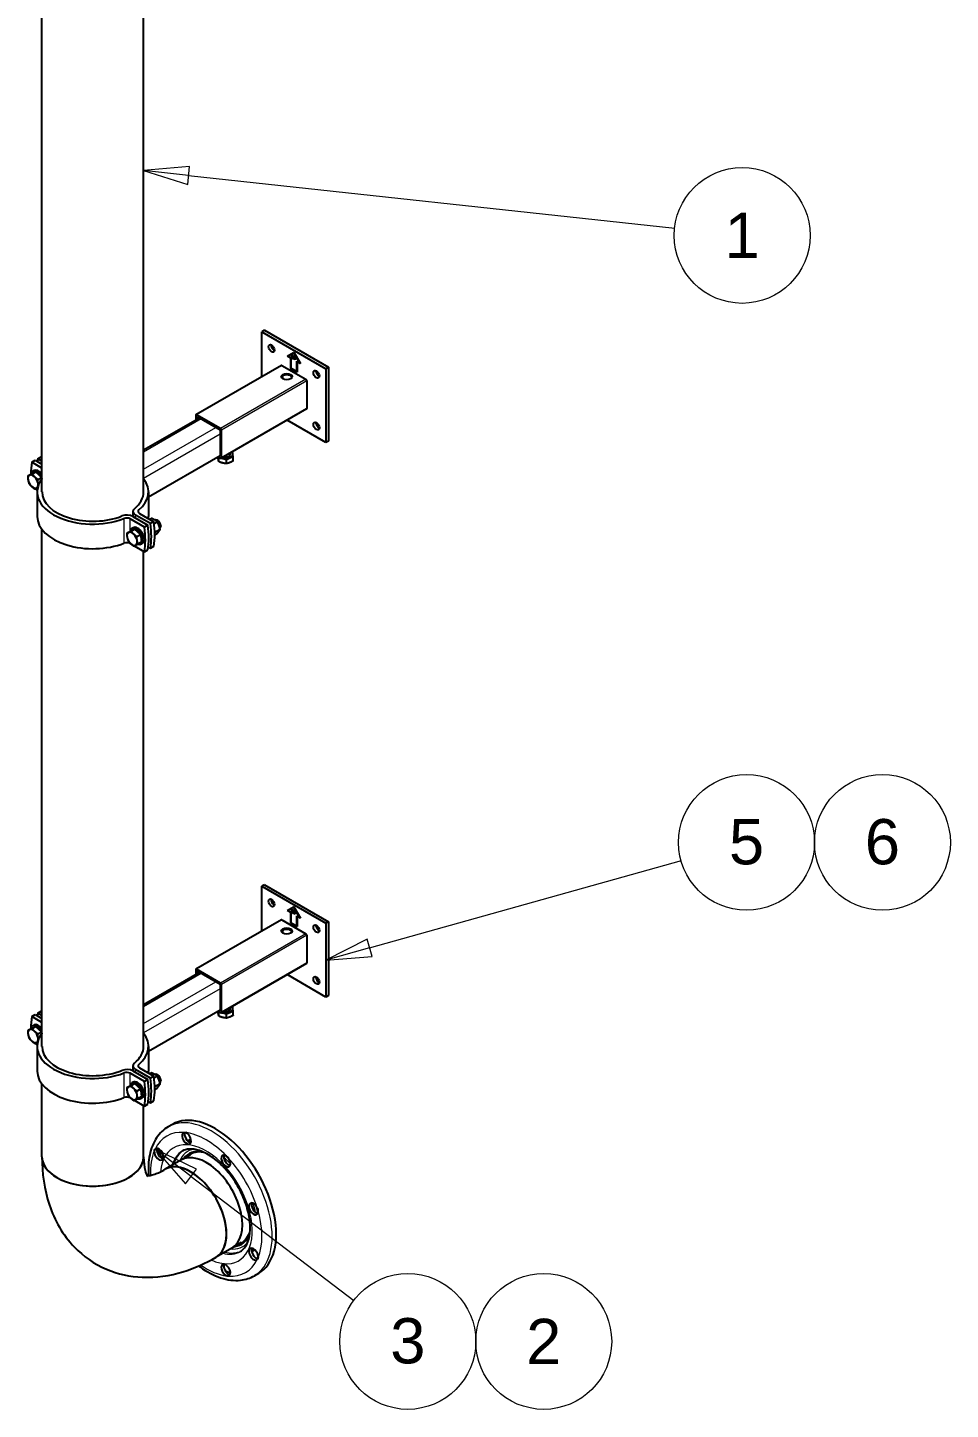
# Model space of a CAD drawing. Header units: millimetres. Extents: x 0 to 10500, y 0 to 7425.
# Drawn here: x 6494 to 7767, y 3236 to 5144 of the extents above; entities that cross this region are included whole.
import ezdxf

# ---------------------------------------------------------------- set-up
doc = ezdxf.new("R2010")
doc.units = ezdxf.units.MM
doc.header["$LTSCALE"] = 25
for name, color, linetype, lineweight in [('Symbol', 7, 'Continuous', 18), ('Visible', 7, 'Continuous', 25), ('Visible Narrow', 7, 'Continuous', 18)]:
    doc.layers.add(name, color=color, linetype=linetype, lineweight=lineweight)
doc.styles.add('Note Text', font='arial.ttf')

# ---------------------------------------------------------------- blocks, each defined once
blk = doc.blocks.new('Balloon1')
at = {"layer": 'Symbol'}
for p, q in [((268.78, 142.311), (266.791, 143.825)), ((269.083, 142.708), (266.791, 143.825)), ((266.791, 143.825), (268.477, 141.913)), ((268.477, 141.913), (269.083, 142.708)), ((268.78, 142.311), (277.768, 135.465))]:
    blk.add_line(p, q, dxfattribs=at)
at = {"layer": 'Symbol', "flags": 128}
blk.add_lwpolyline([(269.083, 142.708), (266.791, 143.825), (268.477, 141.913), (269.083, 142.708)], dxfattribs=at)
at = {"layer": 'Symbol'}
for centre in [(280.742, 133.2), (288.242, 133.2)]:
    blk.add_circle(centre, 3.75, dxfattribs=at)
blk.add_solid([(269.083, 142.708), (266.791, 143.825), (268.477, 141.913), (269.083, 142.708)], dxfattribs=at)
at = {"layer": 'Symbol', "char_height": 2.5, "attachment_point": 5, "style": 'Note Text'}
for s, insert in [('3', (280.742, 133.221)), ('2', (288.242, 133.2))]:
    blk.add_mtext(s, dxfattribs=dict(at, insert=insert))
blk = doc.blocks.new('Balloon2')
at = {"layer": 'Symbol'}
for p, q in [((278.629, 154.931), (295.838, 159.751)), ((278.495, 155.413), (276.222, 154.257)), ((278.629, 154.931), (276.222, 154.257)), ((278.764, 154.45), (278.495, 155.413)), ((276.222, 154.257), (278.764, 154.45))]:
    blk.add_line(p, q, dxfattribs=at)
at = {"layer": 'Symbol', "flags": 128}
blk.add_lwpolyline([(278.495, 155.413), (276.222, 154.257), (278.764, 154.45), (278.495, 155.413)], dxfattribs=at)
at = {"layer": 'Symbol'}
for centre in [(299.436, 160.758), (306.936, 160.758)]:
    blk.add_circle(centre, 3.75, dxfattribs=at)
blk.add_solid([(278.495, 155.413), (276.222, 154.257), (278.764, 154.45), (278.495, 155.413)], dxfattribs=at)
at = {"layer": 'Symbol', "char_height": 2.5, "attachment_point": 5, "style": 'Note Text'}
for s, insert in [('5', (299.436, 160.779)), ('6', (306.936, 160.779))]:
    blk.add_mtext(s, dxfattribs=dict(at, insert=insert))
blk = doc.blocks.new('Balloon3')
at = {"layer": 'Symbol'}
for p, q in [((268.697, 198.093), (266.158, 197.866)), ((268.643, 197.596), (266.158, 197.866)), ((266.158, 197.866), (268.589, 197.099)), ((268.589, 197.099), (268.697, 198.093)), ((268.643, 197.596), (295.482, 194.681))]:
    blk.add_line(p, q, dxfattribs=at)
at = {"layer": 'Symbol', "flags": 128}
blk.add_lwpolyline([(268.697, 198.093), (266.158, 197.866), (268.589, 197.099), (268.697, 198.093)], dxfattribs=at)
at = {"layer": 'Symbol'}
blk.add_circle((299.197, 194.277), 3.75, dxfattribs=at)
blk.add_solid([(268.697, 198.093), (266.158, 197.866), (268.589, 197.099), (268.697, 198.093)], dxfattribs=at)
at = {"layer": 'Symbol', "insert": (299.197, 194.277), "char_height": 2.5, "attachment_point": 5, "style": 'Note Text'}
blk.add_mtext('1', dxfattribs=at)

msp = doc.modelspace()

# ---------------------------------------------------------------- linework, layer by layer
at = {"layer": 'Visible'}
for p, q in [((6513.69, 4502.82), (6513.69, 5216.2)), ((6653.94, 4502.82), (6653.94, 5186.29)), ((6820.7, 4726), (6817.16, 4723.96)), ((6817.16, 4723.96), (6905.55, 4672.92)), ((6817.16, 4661.92), (6817.16, 4723.96)), ((6820.7, 4726), (6909.09, 4674.97)), ((6852.4, 4690.35), (6861.36, 4695.52)), ((6861.36, 4695.04), (6853.11, 4690.28)), ((6861.36, 4695.52), (6870.32, 4680)), ((6861.36, 4695.04), (6861.5, 4695.12)), ((6869.61, 4680.75), (6861.36, 4695.04)), ((6869.75, 4680.83), (6861.5, 4695.12)), ((6844.03, 4677.43), (6726.17, 4609.39)), ((6844.86, 4677.35), (6877.86, 4658.3)), ((6856.94, 4687.72), (6852.4, 4690.35)), ((6857.09, 4687.81), (6852.54, 4690.43)), ((6853.11, 4690.28), (6857.23, 4687.89)), ((6856.94, 4687.72), (6857.09, 4687.81)), ((6856.94, 4673.43), (6856.94, 4687.72)), ((6857.09, 4673.52), (6857.09, 4687.81)), ((6857.23, 4687.89), (6857.23, 4673.61)), ((6857.23, 4673.61), (6865.48, 4668.84)), ((6858.3, 4692.43), (6858.85, 4692.11)), ((6858.3, 4689.46), (6858.3, 4692.43)), ((6858.45, 4689.54), (6858.45, 4692.35)), ((6858.85, 4692.11), (6858.85, 4689.14)), ((6860.48, 4687.12), (6860.62, 4687.21)), ((6860.74, 4691.02), (6861.29, 4690.71)), ((6860.74, 4688.04), (6860.74, 4691.02)), ((6860.88, 4688.12), (6860.88, 4690.94)), ((6861.29, 4690.71), (6861.29, 4687.74)), ((6862.07, 4690.25), (6863.11, 4689.66)), ((6862.07, 4685.49), (6862.07, 4690.25)), ((6862.07, 4685.49), (6862.22, 4685.58)), ((6862.62, 4685.17), (6862.07, 4685.49)), ((6862.22, 4685.58), (6862.22, 4690.17)), ((6862.62, 4685.34), (6862.22, 4685.58)), ((6862.62, 4689.39), (6862.77, 4689.47)), ((6863.07, 4689.13), (6862.62, 4689.39)), ((6862.62, 4689.39), (6862.62, 4687.49)), ((6862.62, 4687.49), (6862.99, 4687.27)), ((6862.62, 4686.95), (6862.77, 4687.03)), ((6862.62, 4686.95), (6862.62, 4685.17)), ((6863.08, 4686.68), (6862.62, 4686.95)), ((6863.22, 4689.21), (6862.77, 4689.47)), ((6863.23, 4686.77), (6862.77, 4687.03)), ((6863.86, 4687.04), (6864.01, 4687.13)), ((6863.87, 4687.05), (6864.02, 4687.14)), ((6865.48, 4668.84), (6865.48, 4683.13)), ((6865.48, 4683.13), (6869.61, 4680.75)), ((6865.63, 4668.93), (6865.63, 4683.05)), ((6865.78, 4682.62), (6865.92, 4682.71)), ((6865.78, 4682.62), (6865.78, 4668.33)), ((6870.32, 4680), (6865.78, 4682.62)), ((6870.17, 4680.25), (6865.92, 4682.71)), ((6869.61, 4680.75), (6869.75, 4680.83)), ((6909.09, 4674.97), (6905.55, 4672.92)), ((6909.09, 4674.97), (6909.09, 4572.9)), ((6845.45, 4662.68), (6845.45, 4659.36)), ((6856.94, 4673.43), (6857.09, 4673.52)), ((6865.78, 4668.33), (6856.94, 4673.43)), ((6865.78, 4668.5), (6857.09, 4673.52)), ((6865.48, 4668.84), (6865.63, 4668.93)), ((6879.04, 4656.25), (6879.04, 4618.15)), ((6905.55, 4672.92), (6905.55, 4570.86)), ((6878.69, 4617.39), (6760.84, 4549.35)), ((6731.17, 4604.86), (6653.94, 4560.27)), ((6725.83, 4608.63), (6725.83, 4601.78)), ((6760.01, 4590.25), (6727.01, 4609.31)), ((6727.6, 4606.92), (6759.42, 4588.55)), ((6727.6, 4602.8), (6727.6, 4606.92)), ((6905.55, 4570.86), (6851.83, 4601.88)), ((6759.42, 4588.55), (6759.42, 4551.81)), ((6761.18, 4550.11), (6761.18, 4588.21)), ((6909.09, 4572.9), (6905.55, 4570.86)), ((6499.7, 4543.9), (6504.42, 4546.62)), ((6513.69, 4535.82), (6499.7, 4543.9)), ((6504.42, 4546.62), (6513.69, 4541.27)), ((6507.95, 4548.66), (6512.67, 4551.38)), ((6513.69, 4545.35), (6507.95, 4548.66)), ((6512.67, 4551.38), (6513.69, 4550.79)), ((6759.42, 4552.83), (6660.61, 4495.79)), ((6756.76, 4551.3), (6760.01, 4549.43)), ((6757.73, 4550.74), (6757.81, 4550.35)), ((6757.81, 4544.55), (6757.81, 4550.35)), ((6757.81, 4550.35), (6758.87, 4550.09)), ((6759.42, 4551.81), (6758.53, 4552.32)), ((6761.14, 4549.52), (6763.11, 4549.03)), ((6763.11, 4549.03), (6768.41, 4547.71)), ((6768.41, 4547.71), (6773.05, 4549.7)), ((6768.41, 4541.91), (6768.41, 4547.71)), ((6773.05, 4549.7), (6777.68, 4551.69)), ((6773.74, 4554.87), (6773.74, 4556.8)), ((6776.73, 4556.38), (6776.34, 4558.3)), ((6777.08, 4554.33), (6777.08, 4554.87)), ((6777.68, 4551.69), (6777.08, 4554.66)), ((6777.68, 4545.89), (6777.68, 4551.69)), ((6493.97, 4524.79), (6499, 4527.69)), ((6499, 4527.69), (6502.05, 4529.06)), ((6500.08, 4527.52), (6505.1, 4530.42)), ((6502.73, 4532.36), (6500.96, 4531.34)), ((6501.89, 4528.99), (6502.21, 4529.17)), ((6502.05, 4529.06), (6505.1, 4530.42)), ((6505.1, 4530.42), (6508.98, 4526.7)), ((6507.83, 4520.07), (6512.85, 4522.97)), ((6508.98, 4526.7), (6512.85, 4522.97)), ((6512.85, 4522.97), (6513.27, 4520.34)), ((6499.7, 4509.88), (6500.34, 4509.51)), ((6503.98, 4507.41), (6507.17, 4505.57)), ((6507.03, 4502.82), (6507.03, 4468.8)), ((6660.61, 4502.82), (6660.61, 4468.8)), ((6654.97, 4454.26), (6635.28, 4465.63)), ((6639.01, 4468.91), (6659.68, 4456.98)), ((6639.13, 4475.72), (6639.13, 4468.85)), ((6663.22, 4459.02), (6642.55, 4470.96)), ((6648.24, 4473.11), (6667.93, 4461.74)), ((6662.23, 4465.03), (6664.48, 4466.33)), ((6669.37, 4463.97), (6669.46, 4464.03)), ((6513.69, 3737.36), (6513.69, 4450.73)), ((6630.68, 4445.86), (6635.7, 4448.76)), ((6635.7, 4448.76), (6638.76, 4450.13)), ((6636.79, 4448.59), (6641.81, 4451.49)), ((6639.44, 4453.43), (6637.67, 4452.41)), ((6638.6, 4450.06), (6638.92, 4450.24)), ((6638.76, 4450.13), (6641.81, 4451.49)), ((6641.81, 4451.49), (6645.68, 4447.77)), ((6645.68, 4447.77), (6649.56, 4444.05)), ((6659.68, 4456.98), (6654.97, 4454.26)), ((6667.93, 4461.74), (6663.22, 4459.02)), ((6668.3, 4459.11), (6672.65, 4461.62)), ((6676.73, 4451.1), (6669.28, 4446.8)), ((6669.32, 4443.37), (6672.65, 4445.29)), ((6673.38, 4463.36), (6672.8, 4463.7)), ((6677.51, 4456.21), (6677.51, 4455.53)), ((6635.28, 4431.61), (6637.05, 4430.58)), ((6640.69, 4428.48), (6654.97, 4420.24)), ((6644.53, 4441.15), (6649.56, 4444.05)), ((6646.18, 4430.96), (6651.2, 4433.86)), ((6649.56, 4444.05), (6650.38, 4438.95)), ((6651.94, 4431.78), (6650.17, 4430.76)), ((6650.38, 4438.95), (6651.2, 4433.86)), ((6660.27, 4426.7), (6663.22, 4425)), ((6663.22, 4425), (6667.93, 4427.72)), ((6653.94, 3737.36), (6653.94, 4420.83)), ((6654.97, 4420.24), (6659.68, 4422.96)), ((6820.7, 3960.53), (6817.16, 3958.49)), ((6817.16, 3958.49), (6905.55, 3907.46)), ((6817.16, 3896.46), (6817.16, 3958.49)), ((6820.7, 3960.53), (6909.09, 3909.5)), ((6852.4, 3924.88), (6861.36, 3930.05)), ((6861.36, 3930.05), (6870.32, 3914.53)), ((6861.36, 3929.57), (6861.5, 3929.66)), ((6869.75, 3915.37), (6861.5, 3929.66)), ((6844.03, 3911.96), (6726.17, 3843.92)), ((6844.86, 3911.88), (6877.86, 3892.83)), ((6856.94, 3922.26), (6852.4, 3924.88)), ((6857.09, 3922.34), (6852.54, 3924.97)), ((6861.36, 3929.57), (6853.11, 3924.81)), ((6853.11, 3924.81), (6857.23, 3922.43)), ((6856.94, 3922.26), (6857.09, 3922.34)), ((6856.94, 3907.97), (6856.94, 3922.26)), ((6857.09, 3908.05), (6857.09, 3922.34)), ((6857.23, 3922.43), (6857.23, 3908.14)), ((6858.3, 3926.96), (6858.85, 3926.65)), ((6858.3, 3923.99), (6858.3, 3926.96)), ((6858.45, 3924.08), (6858.45, 3926.88)), ((6858.85, 3926.65), (6858.85, 3923.68)), ((6860.48, 3921.66), (6860.62, 3921.74)), ((6860.74, 3925.56), (6861.29, 3925.24)), ((6860.74, 3922.57), (6860.74, 3925.56)), ((6860.88, 3922.66), (6860.88, 3925.47)), ((6861.29, 3925.24), (6861.29, 3922.27)), ((6869.61, 3915.28), (6861.36, 3929.57)), ((6862.07, 3924.79), (6863.11, 3924.19)), ((6862.07, 3920.03), (6862.07, 3924.79)), ((6862.07, 3920.03), (6862.22, 3920.11)), ((6862.62, 3919.71), (6862.07, 3920.03)), ((6862.22, 3920.11), (6862.22, 3924.7)), ((6862.62, 3919.88), (6862.22, 3920.11)), ((6862.62, 3923.92), (6862.77, 3924.01)), ((6863.07, 3923.66), (6862.62, 3923.92)), ((6862.62, 3923.92), (6862.62, 3922.02)), ((6862.62, 3922.02), (6862.99, 3921.81)), ((6862.62, 3921.48), (6862.77, 3921.57)), ((6862.62, 3921.48), (6862.62, 3919.71)), ((6863.08, 3921.22), (6862.62, 3921.48)), ((6863.22, 3923.75), (6862.77, 3924.01)), ((6863.23, 3921.3), (6862.77, 3921.57)), ((6863.86, 3921.58), (6864.01, 3921.66)), ((6863.87, 3921.59), (6864.02, 3921.67)), ((6865.48, 3903.38), (6865.48, 3917.67)), ((6865.48, 3917.67), (6869.61, 3915.28)), ((6865.63, 3903.46), (6865.63, 3917.58)), ((6865.78, 3917.15), (6865.92, 3917.24)), ((6865.78, 3917.15), (6865.78, 3902.87)), ((6870.32, 3914.53), (6865.78, 3917.15)), ((6870.17, 3914.79), (6865.92, 3917.24)), ((6869.61, 3915.28), (6869.75, 3915.37)), ((6845.45, 3897.21), (6845.45, 3893.89)), ((6856.94, 3907.97), (6857.09, 3908.05)), ((6865.78, 3902.87), (6856.94, 3907.97)), ((6865.78, 3903.04), (6857.09, 3908.05)), ((6857.23, 3908.14), (6865.48, 3903.38)), ((6865.48, 3903.38), (6865.63, 3903.46)), ((6909.09, 3909.5), (6905.55, 3907.46)), ((6905.55, 3907.46), (6905.55, 3805.4)), ((6909.09, 3909.5), (6909.09, 3807.44)), ((6879.04, 3890.79), (6879.04, 3852.69)), ((6731.17, 3839.4), (6653.94, 3794.81)), ((6725.83, 3843.16), (6725.83, 3836.31)), ((6760.01, 3824.79), (6727.01, 3843.84)), ((6727.6, 3841.46), (6759.42, 3823.09)), ((6727.6, 3837.33), (6727.6, 3841.46)), ((6878.69, 3851.92), (6760.84, 3783.88)), ((6905.55, 3805.4), (6851.83, 3836.41)), ((6759.42, 3823.09), (6759.42, 3786.35)), ((6761.18, 3784.64), (6761.18, 3822.75)), ((6909.09, 3807.44), (6905.55, 3805.4)), ((6499.7, 3778.43), (6504.42, 3781.16)), ((6513.69, 3770.36), (6499.7, 3778.43)), ((6504.42, 3781.16), (6513.69, 3775.8)), ((6507.95, 3783.2), (6512.67, 3785.92)), ((6513.69, 3779.88), (6507.95, 3783.2)), ((6512.67, 3785.92), (6513.69, 3785.33)), ((6759.42, 3787.37), (6660.61, 3730.32)), ((6756.76, 3785.84), (6760.01, 3783.96)), ((6757.73, 3785.28), (6757.81, 3784.88)), ((6757.81, 3779.08), (6757.81, 3784.88)), ((6757.81, 3784.88), (6758.87, 3784.62)), ((6759.42, 3786.35), (6758.53, 3786.86)), ((6761.14, 3784.05), (6763.11, 3783.56)), ((6763.11, 3783.56), (6768.41, 3782.24)), ((6768.41, 3782.24), (6773.05, 3784.23)), ((6768.41, 3776.44), (6768.41, 3782.24)), ((6773.05, 3784.23), (6777.68, 3786.22)), ((6773.74, 3789.41), (6773.74, 3791.33)), ((6776.73, 3790.91), (6776.34, 3792.83)), ((6777.08, 3788.86), (6777.08, 3789.41)), ((6777.68, 3786.22), (6777.08, 3789.2)), ((6777.68, 3780.42), (6777.68, 3786.22)), ((6493.97, 3759.32), (6499, 3762.22)), ((6499, 3762.22), (6502.05, 3763.59)), ((6500.08, 3762.06), (6505.1, 3764.96)), ((6502.73, 3766.89), (6500.96, 3765.87)), ((6501.89, 3763.52), (6502.21, 3763.71)), ((6502.05, 3763.59), (6505.1, 3764.96)), ((6505.1, 3764.96), (6508.98, 3761.23)), ((6508.98, 3761.23), (6512.85, 3757.51)), ((6499.7, 3744.41), (6500.34, 3744.04)), ((6503.98, 3741.95), (6507.17, 3740.1)), ((6507.83, 3754.61), (6512.85, 3757.51)), ((6512.85, 3757.51), (6513.27, 3754.87)), ((6507.03, 3737.36), (6507.03, 3703.33)), ((6660.61, 3737.36), (6660.61, 3703.33)), ((6639.01, 3703.45), (6659.68, 3691.51)), ((6639.13, 3710.25), (6639.13, 3703.38)), ((6663.22, 3693.56), (6642.55, 3705.49)), ((6648.24, 3707.64), (6667.93, 3696.28)), ((6662.23, 3699.57), (6664.48, 3700.87)), ((6513.69, 3584.94), (6513.69, 3685.27)), ((6630.68, 3680.4), (6635.7, 3683.3)), ((6654.97, 3688.79), (6635.28, 3700.16)), ((6635.7, 3683.3), (6638.76, 3684.66)), ((6636.79, 3683.13), (6641.81, 3686.03)), ((6639.44, 3687.96), (6637.67, 3686.94)), ((6638.6, 3684.59), (6638.92, 3684.78)), ((6638.76, 3684.66), (6641.81, 3686.03)), ((6641.81, 3686.03), (6645.68, 3682.3)), ((6645.68, 3682.3), (6649.56, 3678.58)), ((6659.68, 3691.51), (6654.97, 3688.79)), ((6667.93, 3696.28), (6663.22, 3693.56)), ((6668.3, 3693.64), (6672.65, 3696.16)), ((6676.73, 3685.63), (6669.28, 3681.33)), ((6669.37, 3698.51), (6669.46, 3698.56)), ((6673.38, 3697.89), (6672.8, 3698.23)), ((6677.51, 3690.75), (6677.51, 3690.07)), ((6635.28, 3666.14), (6637.05, 3665.12)), ((6640.69, 3663.02), (6654.97, 3654.77)), ((6644.53, 3675.68), (6649.56, 3678.58)), ((6646.18, 3665.5), (6651.2, 3668.4)), ((6649.56, 3678.58), (6650.38, 3673.49)), ((6651.94, 3666.31), (6650.17, 3665.29)), ((6650.38, 3673.49), (6651.2, 3668.4)), ((6669.32, 3677.9), (6672.65, 3679.83)), ((6653.94, 3584.94), (6653.94, 3655.36)), ((6654.97, 3654.77), (6659.68, 3657.49)), ((6660.27, 3661.24), (6663.22, 3659.53)), ((6663.22, 3659.53), (6667.93, 3662.26)), ((6693.56, 3629.61), (6687.96, 3626.38)), ((6718.46, 3587.84), (6705.5, 3580.35)), ((6705.5, 3580.35), (6683.7, 3567.77)), ((6775.62, 3458.89), (6753.82, 3446.31)), ((6788.59, 3466.38), (6775.62, 3458.89)), ((6812.31, 3423.93), (6806.71, 3420.7))]:
    msp.add_line(p, q, dxfattribs=at)
for centre, major_axis in [((6830.42, 4700.99), (-2.92, 5.05)), ((6851.34, 4662.04), (7.5, 0)), ((6892.29, 4665.27), (-2.92, 5.05)), ((6892.29, 4593.83), (-2.92, 5.05)), ((6830.42, 3935.53), (-2.92, 5.05)), ((6851.34, 3896.57), (7.5, 0)), ((6892.29, 3899.8), (-2.92, 5.05)), ((6892.29, 3828.36), (-2.92, 5.05))]:
    msp.add_ellipse(centre, major_axis=major_axis, ratio=0.5773503, dxfattribs=at)
for centre, major_axis, start_param, end_param in [((6833.96, 4703.03), (2.92, -5.05), 3.7927301, 5.6320478), ((6844.86, 4675.99), (-0.83, 1.44), 5.4977871, 6.2831853), ((6851.34, 4660), (7.5, 0), 0.2379411, 2.9036515), ((6877.86, 4656.93), (0.83, -1.44), 0.7853982, 2.3561945), ((6895.83, 4667.31), (2.92, -5.05), 3.7927301, 5.6320478), ((6877.86, 4618.83), (0.83, -1.44), 0, 0.7853982), ((6727.01, 4607.95), (-0.83, 1.44), 5.4977871, 7.0685835), ((6895.83, 4595.87), (2.92, -5.05), 3.7927301, 5.6320478), ((6760.01, 4588.89), (-0.83, 1.44), 3.9269908, 5.4977871), ((6577.34, 4482.07), (-55.87, 96.78), 0.597868, 0.7896706), ((6585.59, 4486.83), (-55.87, 96.78), 0.597868, 0.6432307), ((6760.01, 4550.79), (0.83, -1.44), 5.4977871, 7.0685835), ((6767.08, 4554.33), (10, 0), 4.0968419, 4.3047632), ((6767.08, 4554.87), (10, 0), 4.1649319, 6.8306423), ((6767.08, 4554.33), (10, 0), 4.3047632, 5.3519608), ((6767.08, 4554.87), (6.67, 0), 4.2883579, 6.2831853), ((6767.08, 4554.33), (10, 0), 5.3519608, 6.2831853), ((6501.32, 4517.11), (-5, 8.66), 6.223776, 7.2709736), ((6501.32, 4517.11), (-5, 8.66), 5.1765785, 6.223776), ((6507.21, 4520.51), (-6.25, 10.83), 4.6751703, 6.8819855), ((6507.21, 4520.51), (-5, 8.66), 6.1179167, 6.2831853), ((6508.98, 4521.53), (-6.25, 10.83), 4.9357293, 6.2831853), ((6501.32, 4517.11), (5, -8.66), 0.9877883, 2.0349858), ((6507.21, 4520.51), (5, -8.66), 1.6214245, 2.4485471), ((6507.21, 4520.51), (5, -8.66), 1.2623845, 1.3871912), ((6501.32, 4517.11), (-5, 8.66), 0.9877883, 2.0349858), ((6501.32, 4517.11), (5, -8.66), 5.1765785, 6.223776), ((6577.34, 4482.07), (-55.87, 96.78), 0.9705986, 0.9729283), ((6583.82, 4502.82), (-76.79, 0), 5.863421, 8.4485075), ((6501.32, 4517.11), (5, -8.66), 6.223776, 7.2709736), ((6583.82, 4502.82), (-70.12, 0), 0, 2.1821123), ((6583.82, 4502.82), (70.12, 0), 5.6718693, 6.2831853), ((6583.82, 4502.82), (76.79, 0), 5.6886594, 6.7029496), ((6583.82, 4468.8), (-76.79, 0), 0, 2.1653222), ((6630.76, 4464.15), (11.67, 0), 0.7853982, 2.1821123), ((6630.56, 4462.9), (-6.67, 0), 3.9269908, 5.3069148), ((6650.8, 4475.72), (-11.67, 0), 5.6718693, 7.0685835), ((6652.96, 4475.83), (-6.67, 0), 5.6886594, 7.0685835), ((6583.82, 4468.8), (76.79, 0), 6.2212234, 6.2831853), ((6672.8, 4458.25), (-3.33, 5.77), 3.2127672, 6.2831853), ((6638.03, 4438.18), (-5, 8.66), 6.223776, 7.2709736), ((6638.03, 4438.18), (-5, 8.66), 5.1765785, 6.223776), ((6643.92, 4441.58), (-6.25, 10.83), 2.5338697, 6.8819855), ((6643.92, 4441.58), (-5, 8.66), 6.1179167, 6.2831853), ((6645.69, 4442.6), (-6.25, 10.83), 3.1415927, 6.2831853), ((6643.92, 4441.58), (5, -8.66), 1.6214245, 2.4485471), ((6577.34, 4482.07), (55.87, -96.78), 0.597868, 0.9729283), ((6582.05, 4484.79), (-55.87, 96.78), 3.7394607, 4.1145209), ((6585.59, 4486.83), (55.87, -96.78), 0.597868, 0.9729283), ((6590.3, 4489.55), (-55.87, 96.78), 3.7394607, 4.1145209), ((6673.38, 4458.59), (2.92, -5.05), 0.7853982, 2.3561945), ((6630.56, 4428.88), (6.67, 0), 0.7853982, 2.1653222), ((6638.03, 4438.18), (-5, 8.66), 0.9877883, 2.0349858), ((6638.03, 4438.18), (5, -8.66), 5.1765785, 6.223776), ((6638.03, 4438.18), (5, -8.66), 0.9877883, 2.0349858), ((6638.03, 4438.18), (5, -8.66), 6.223776, 7.2709736), ((6643.92, 4441.58), (5, -8.66), 0.5883853, 1.3871912), ((6833.96, 3937.57), (2.92, -5.05), 3.7927301, 5.6320478), ((6844.86, 3910.52), (-0.83, 1.44), 5.4977871, 6.2831853), ((6851.34, 3894.53), (7.5, 0), 0.2379411, 2.9036515), ((6877.86, 3891.47), (0.83, -1.44), 0.7853982, 2.3561945), ((6895.83, 3901.85), (2.92, -5.05), 3.7927301, 5.6320478), ((6727.01, 3842.48), (-0.83, 1.44), 5.4977871, 7.0685835), ((6877.86, 3853.37), (0.83, -1.44), 0, 0.7853982), ((6760.01, 3823.43), (-0.83, 1.44), 3.9269908, 5.4977871), ((6895.83, 3830.4), (2.92, -5.05), 3.7927301, 5.6320478), ((6577.34, 3716.6), (-55.87, 96.78), 0.597868, 0.7896706), ((6585.59, 3721.37), (-55.87, 96.78), 0.597868, 0.6432307), ((6760.01, 3785.32), (0.83, -1.44), 5.4977871, 7.0685835), ((6767.08, 3788.86), (10, 0), 4.0968419, 4.3047632), ((6767.08, 3789.41), (10, 0), 4.1649319, 6.8306423), ((6767.08, 3788.86), (10, 0), 4.3047632, 5.3519608), ((6767.08, 3789.41), (6.67, 0), 4.2883579, 6.2831853), ((6767.08, 3788.86), (10, 0), 5.3519608, 6.2831853), ((6501.32, 3751.64), (-5, 8.66), 6.223776, 7.2709736), ((6501.32, 3751.64), (-5, 8.66), 5.1765785, 6.223776), ((6507.21, 3755.05), (-6.25, 10.83), 4.6751703, 6.8819855), ((6507.21, 3755.05), (-5, 8.66), 6.1179167, 6.2831853), ((6508.98, 3756.07), (-6.25, 10.83), 4.9357293, 6.2831853), ((6501.32, 3751.64), (5, -8.66), 0.9877883, 2.0349858), ((6507.21, 3755.05), (5, -8.66), 1.6214245, 2.4485471), ((6501.32, 3751.64), (-5, 8.66), 0.9877883, 2.0349858), ((6501.32, 3751.64), (5, -8.66), 5.1765785, 6.223776), ((6577.34, 3716.6), (-55.87, 96.78), 0.9705986, 0.9729283), ((6583.82, 3737.36), (-76.79, 0), 5.863421, 8.4485075), ((6501.32, 3751.64), (5, -8.66), 6.223776, 7.2709736), ((6507.21, 3755.05), (5, -8.66), 1.2623845, 1.3871912), ((6583.82, 3737.36), (76.79, 0), 5.6886594, 6.7029496), ((6583.82, 3737.36), (-70.12, 0), 0, 2.1821123), ((6583.82, 3737.36), (70.12, 0), 5.6718693, 6.2831853), ((6583.82, 3703.33), (-76.79, 0), 0, 2.1653222), ((6630.76, 3698.69), (11.67, 0), 0.7853982, 2.1821123), ((6630.56, 3697.44), (-6.67, 0), 3.9269908, 5.3069148), ((6650.8, 3710.25), (-11.67, 0), 5.6718693, 7.0685835), ((6652.96, 3710.37), (-6.67, 0), 5.6886594, 7.0685835), ((6583.82, 3703.33), (76.79, 0), 6.2212234, 6.2831853), ((6638.03, 3672.72), (-5, 8.66), 5.1765785, 6.223776), ((6643.92, 3676.12), (-6.25, 10.83), 2.5338697, 6.8819855), ((6643.92, 3676.12), (-5, 8.66), 6.1179167, 6.2831853), ((6645.69, 3677.14), (-6.25, 10.83), 3.1415927, 6.2831853), ((6643.92, 3676.12), (5, -8.66), 1.6214245, 2.4485471), ((6577.34, 3716.6), (55.87, -96.78), 0.597868, 0.9729283), ((6582.05, 3719.32), (-55.87, 96.78), 3.7394607, 4.1145209), ((6585.59, 3721.37), (55.87, -96.78), 0.597868, 0.9729283), ((6590.3, 3724.09), (-55.87, 96.78), 3.7394607, 4.1145209), ((6672.8, 3692.79), (-3.33, 5.77), 3.2127672, 6.2831853), ((6673.38, 3693.13), (2.92, -5.05), 0.7853982, 2.3561945), ((6630.56, 3663.42), (6.67, 0), 0.7853982, 2.1653222), ((6638.03, 3672.72), (-5, 8.66), 6.223776, 7.2709736), ((6638.03, 3672.72), (-5, 8.66), 0.9877883, 2.0349858), ((6638.03, 3672.72), (5, -8.66), 5.1765785, 6.223776), ((6638.03, 3672.72), (5, -8.66), 0.9877883, 2.0349858), ((6638.03, 3672.72), (5, -8.66), 6.223776, 7.2709736), ((6643.92, 3676.12), (5, -8.66), 0.5883853, 1.3871912), ((6752.93, 3526.77), (59.37, -102.84), 0, 3.1415927), ((6713.21, 3610.51), (4.48, -7.76), 2.9743817, 8.8065907), ((6716.74, 3612.55), (4.48, -7.76), 3.5471098, 5.8774829), ((6758.24, 3529.83), (-44.17, 76.5), 6.1697626, 6.267196), ((6756.47, 3528.81), (-44.17, 76.5), 6.1325568, 6.2263689), ((6674.94, 3588.42), (-4.48, 7.76), 0.6181872, 6.4503962), ((6678.47, 3590.46), (4.48, -7.76), 3.7597799, 5.8774829), ((6752.93, 3526.77), (56.87, -98.51), 3.666459, 3.7548963), ((6740.56, 3519.62), (35.06, -60.73), 0, 3.1415927), ((6740.56, 3519.62), (35.06, -60.73), 0, 3.1415927), ((6752.93, 3526.77), (-36.04, 62.43), 5.8707688, 6.5168155), ((6767.33, 3579.26), (4.48, -7.76), 2.1889836, 8.0211925), ((6770.86, 3581.31), (4.48, -7.76), 3.5472951, 5.8774829), ((6583.82, 3584.94), (-70.13, 0), 0, 3.1415927), ((6583.82, 3584.94), (70.13, 0), 3.1415927, 6.2831853), ((6718.76, 3507.04), (35.06, -60.73), 0, 3.1415927), ((6718.76, 3507.04), (-35.06, 60.73), 3.1415927, 6.2831853), ((6805.59, 3512.98), (4.48, -7.76), 1.4035854, 7.2357944), ((6809.13, 3515.02), (4.48, -7.76), 3.5472951, 5.8774829), ((6752.93, 3526.77), (36.04, -62.43), 6.0495551, 6.6956018), ((6805.59, 3450.49), (4.48, -7.76), 0.6181872, 6.4503962), ((6809.13, 3452.53), (4.48, -7.76), 3.5472951, 5.8776681), ((6756.47, 3528.81), (44.17, -76.5), 0.0568164, 0.1506285), ((6758.24, 3529.83), (44.17, -76.5), 0.0159893, 0.1134227), ((6767.33, 3428.4), (-4.48, 7.76), 2.9743817, 8.8065907), ((6770.86, 3430.44), (4.48, -7.76), 3.5472951, 5.6649981), ((6752.93, 3526.77), (56.87, -98.51), 5.6698816, 5.758319)]:
    msp.add_ellipse(centre, major_axis=major_axis, ratio=0.5773503, start_param=start_param, end_param=end_param, dxfattribs=at)
for points, degree in [([(6858.7, 4687.78), (6858.48, 4688.15), (6858.3, 4688.95), (6858.3, 4689.46)], 2), ([(6858.84, 4687.86), (6858.63, 4688.24), (6858.45, 4689.03), (6858.45, 4689.54)], 2), ([(6859.79, 4686.71), (6859.43, 4686.92), (6858.89, 4687.45), (6858.7, 4687.78)], 2), ([(6859.94, 4686.79), (6859.57, 4687), (6859.03, 4687.53), (6858.84, 4687.86)], 2), ([(6858.85, 4689.14), (6858.85, 4688.81), (6858.92, 4688.32), (6859.03, 4688.08)], 2), ([(6859.03, 4688.08), (6859.14, 4687.82), (6859.52, 4687.41), (6859.79, 4687.25)], 2), ([(6859.79, 4687.25), (6860.05, 4687.1), (6860.45, 4687.06), (6860.56, 4687.19)], 2), ([(6860.89, 4686.51), (6860.69, 4686.4), (6860.17, 4686.49), (6859.79, 4686.71)], 2), ([(6860.56, 4687.19), (6860.66, 4687.31), (6860.74, 4687.72), (6860.74, 4688.04)], 2), ([(6860.62, 4687.21), (6860.67, 4687.24), (6860.71, 4687.28)], 2), ([(6860.71, 4687.28), (6860.81, 4687.4), (6860.88, 4687.8), (6860.88, 4688.12)], 2), ([(6861.29, 4687.74), (6861.29, 4687.24), (6861.11, 4686.63), (6860.89, 4686.51)], 2), ([(6862.99, 4687.27), (6863.33, 4687.08), (6863.74, 4686.97), (6863.87, 4687.05)], 2), ([(6863.81, 4688.52), (6863.68, 4688.7), (6863.33, 4688.98), (6863.07, 4689.13)], 2), ([(6864.32, 4686.46), (6864.1, 4686.34), (6863.53, 4686.43), (6863.08, 4686.68)], 2), ([(6863.11, 4689.66), (6863.48, 4689.44), (6863.99, 4689.01), (6864.19, 4688.73)], 2), ([(6863.96, 4688.61), (6863.83, 4688.78), (6863.48, 4689.06), (6863.22, 4689.21)], 2), ([(6864.11, 4687.62), (6864.11, 4687.87), (6863.96, 4688.32), (6863.81, 4688.52)], 2), ([(6863.87, 4687.05), (6864, 4687.12), (6864.11, 4687.4), (6864.11, 4687.62)], 2), ([(6864.25, 4687.71), (6864.25, 4687.96), (6864.11, 4688.4), (6863.96, 4688.61)], 2), ([(6864.01, 4687.13), (6864.01, 4687.13), (6864.02, 4687.14)], 2), ([(6864.02, 4687.14), (6864.14, 4687.21), (6864.25, 4687.48), (6864.25, 4687.71)], 2), ([(6864.19, 4688.73), (6864.42, 4688.42), (6864.68, 4687.71), (6864.68, 4687.31)], 2), ([(6864.68, 4687.31), (6864.68, 4687), (6864.49, 4686.56), (6864.32, 4686.46)], 2), ([(6858.7, 3922.31), (6858.48, 3922.69), (6858.3, 3923.48), (6858.3, 3923.99)], 2), ([(6858.84, 3922.4), (6858.63, 3922.77), (6858.45, 3923.57), (6858.45, 3924.08)], 2), ([(6859.79, 3921.24), (6859.43, 3921.45), (6858.89, 3921.98), (6858.7, 3922.31)], 2), ([(6859.94, 3921.33), (6859.57, 3921.54), (6859.03, 3922.07), (6858.84, 3922.4)], 2), ([(6858.85, 3923.68), (6858.85, 3923.34), (6858.92, 3922.85), (6859.03, 3922.61)], 2), ([(6859.03, 3922.61), (6859.14, 3922.36), (6859.52, 3921.94), (6859.79, 3921.78)], 2), ([(6859.79, 3921.78), (6860.05, 3921.63), (6860.45, 3921.6), (6860.56, 3921.73)], 2), ([(6860.89, 3921.05), (6860.69, 3920.94), (6860.17, 3921.02), (6859.79, 3921.24)], 2), ([(6860.56, 3921.73), (6860.66, 3921.85), (6860.74, 3922.25), (6860.74, 3922.57)], 2), ([(6860.62, 3921.74), (6860.67, 3921.77), (6860.71, 3921.81)], 2), ([(6860.71, 3921.81), (6860.81, 3921.93), (6860.88, 3922.34), (6860.88, 3922.66)], 2), ([(6861.29, 3922.27), (6861.29, 3921.77), (6861.11, 3921.16), (6860.89, 3921.05)], 2), ([(6862.99, 3921.81), (6863.33, 3921.62), (6863.74, 3921.5), (6863.87, 3921.59)], 2), ([(6863.81, 3923.05), (6863.68, 3923.23), (6863.33, 3923.51), (6863.07, 3923.66)], 2), ([(6864.32, 3921), (6864.1, 3920.88), (6863.53, 3920.96), (6863.08, 3921.22)], 2), ([(6863.11, 3924.19), (6863.48, 3923.98), (6863.99, 3923.54), (6864.19, 3923.27)], 2), ([(6863.96, 3923.14), (6863.83, 3923.32), (6863.48, 3923.6), (6863.22, 3923.75)], 2), ([(6864.11, 3922.16), (6864.11, 3922.4), (6863.96, 3922.85), (6863.81, 3923.05)], 2), ([(6863.87, 3921.59), (6864, 3921.66), (6864.11, 3921.93), (6864.11, 3922.16)], 2), ([(6864.25, 3922.24), (6864.25, 3922.49), (6864.11, 3922.94), (6863.96, 3923.14)], 2), ([(6864.01, 3921.66), (6864.01, 3921.67), (6864.02, 3921.67)], 2), ([(6864.02, 3921.67), (6864.14, 3921.74), (6864.25, 3922.01), (6864.25, 3922.24)], 2), ([(6864.19, 3923.27), (6864.42, 3922.95), (6864.68, 3922.24), (6864.68, 3921.85)], 2), ([(6864.68, 3921.85), (6864.68, 3921.54), (6864.49, 3921.09), (6864.32, 3921)], 2), ([(6771.56, 3582.27), (6769.65, 3584.02), (6767.71, 3585.69), (6765.74, 3587.26)], 3), ([(6811.73, 3507.61), (6811.35, 3510.1), (6810.88, 3512.62), (6810.31, 3515.14)], 3)]:
    msp.add_open_spline(points, degree=degree, dxfattribs=at)
for points, degree, knots in [([(6860.97, 4686.57), (6860.8, 4686.49), (6860.32, 4686.57), (6859.94, 4686.79)], 2, [0.1592125, 0.1592125, 0.1592125, 1, 2, 2, 2]), ([(6864.39, 4686.51), (6864.2, 4686.44), (6863.67, 4686.51), (6863.23, 4686.77)], 2, [0.1678896, 0.1678896, 0.1678896, 1, 2, 2, 2]), ([(6860.97, 3921.1), (6860.8, 3921.03), (6860.32, 3921.11), (6859.94, 3921.33)], 2, [0.1592125, 0.1592125, 0.1592125, 1, 2, 2, 2]), ([(6864.39, 3921.05), (6864.2, 3920.97), (6863.67, 3921.05), (6863.23, 3921.3)], 2, [0.1678896, 0.1678896, 0.1678896, 1, 2, 2, 2]), ([(6687.96, 3626.38), (6681.58, 3622.69), (6676.13, 3617.47), (6667.35, 3604.4), (6664.2, 3596.4), (6660.51, 3578.76), (6660.02, 3569.06), (6660.78, 3558.93)], 3, [0.78539816, 0.78539816, 0.78539816, 0.78539816, 1.06120735, 1.06120735, 1.35889657, 1.35889657, 1.66175578, 1.66175578, 1.66175578, 1.66175578]), ([(6709.53, 3618.59), (6709.69, 3618.63), (6709.85, 3618.66), (6710.48, 3618.72), (6710.98, 3618.67), (6711.72, 3618.48), (6711.93, 3618.42), (6712.15, 3618.33)], 3, [-2.19527918, -2.19527918, -2.19527918, -2.19527918, -2.09934923, -2.09934923, -1.8229843, -1.8229843, -1.70977025, -1.70977025, -1.70977025, -1.70977025]), ([(6668.69, 3593.24), (6668.72, 3593.44), (6668.76, 3593.63), (6668.95, 3594.34), (6669.15, 3594.8), (6669.53, 3595.35), (6669.65, 3595.5), (6669.78, 3595.64)], 3, [-2.19527918, -2.19527918, -2.19527918, -2.19527918, -2.09934923, -2.09934923, -1.8229843, -1.8229843, -1.70977025, -1.70977025, -1.70977025, -1.70977025]), ([(6672.59, 3596.57), (6672.58, 3596.53), (6672.56, 3596.5), (6672.44, 3596.2), (6672.35, 3595.91), (6672.26, 3595.49), (6672.24, 3595.39), (6672.23, 3595.28)], 3, [-0.34447506, -0.34447506, -0.34447506, -0.34447506, -0.32504019, -0.32504019, -0.16888945, -0.16888945, -0.11651595, -0.11651595, -0.11651595, -0.11651595]), ([(6787.34, 3454.25), (6791.67, 3456.76), (6795.26, 3460.93), (6799.56, 3471.97), (6800.71, 3477.73), (6801.15, 3490.58), (6800.53, 3497.58), (6797.53, 3512.34), (6795.14, 3520.09), (6788.74, 3535.52), (6784.72, 3543.2), (6775.47, 3557.59), (6770.25, 3564.31), (6759.22, 3576.03), (6753.42, 3581.04), (6741.99, 3588.89), (6736.36, 3591.75), (6725.92, 3595.26), (6721.15, 3595.9), (6713.3, 3595.39), (6710.12, 3594.42), (6707.34, 3592.82)], 3, [3.9269908, 3.9269908, 3.9269908, 3.9269908, 4.3602729, 4.3602729, 4.6734419, 4.6734419, 4.9723524, 4.9723524, 5.2743479, 5.2743479, 5.5794804, 5.5794804, 5.8852511, 5.8852511, 6.1889387, 6.1889387, 6.4887816, 6.4887816, 6.7904154, 6.7904154, 7.0685835, 7.0685835, 7.0685835, 7.0685835]), ([(6513.69, 3584.94), (6513.69, 3562.27), (6516.71, 3539.81), (6530.97, 3497.36), (6542.19, 3477.19), (6570.63, 3447.53), (6585.86, 3436.86), (6618.4, 3422.92), (6635.42, 3419.34), (6671.38, 3417.85), (6690.2, 3420.76), (6724.01, 3431.03), (6739.27, 3437.91), (6753.82, 3446.31)], 3, [3.1415927, 3.1415927, 3.1415927, 3.1415927, 3.4557519, 3.4557519, 3.7608132, 3.7608132, 3.9957017, 3.9957017, 4.2204824, 4.2204824, 4.4796916, 4.4796916, 4.712389, 4.712389, 4.712389, 4.712389]), ([(6653.94, 3584.94), (6653.94, 3577.38), (6654.76, 3571.16), (6656.88, 3562.29), (6658.15, 3559.62), (6659.27, 3557.74), (6659.5, 3557.5), (6659.5, 3557.5)], 3, [3.14159265, 3.14159265, 3.14159265, 3.14159265, 3.38021771, 3.38021771, 3.61370603, 3.61370603, 3.74271099, 3.74271099, 3.74271099, 3.74271099]), ([(6658.67, 3558.77), (6660.51, 3558.8), (6664.23, 3559.26), (6673.5, 3562.5), (6678.35, 3564.68), (6683.7, 3567.77)], 3, [4.2612746, 4.2612746, 4.2612746, 4.2612746, 4.51754176, 4.51754176, 4.71238898, 4.71238898, 4.71238898, 4.71238898]), ([(6768.38, 3585.87), (6768.56, 3585.73), (6768.75, 3585.57), (6769.46, 3584.95), (6769.96, 3584.42), (6770.63, 3583.6), (6770.82, 3583.36), (6771, 3583.11)], 3, [-2.19527918, -2.19527918, -2.19527918, -2.19527918, -2.09934923, -2.09934923, -1.8229843, -1.8229843, -1.70977025, -1.70977025, -1.70977025, -1.70977025]), ([(6810.76, 3514.24), (6810.86, 3514), (6810.97, 3513.76), (6811.34, 3512.82), (6811.55, 3512.12), (6811.75, 3511.15), (6811.8, 3510.87), (6811.84, 3510.59)], 3, [-2.19527918, -2.19527918, -2.19527918, -2.19527918, -2.09934923, -2.09934923, -1.8229843, -1.8229843, -1.70977025, -1.70977025, -1.70977025, -1.70977025]), ([(6729.99, 3434.27), (6730.62, 3433.79), (6731.26, 3433.32), (6741.09, 3426.22), (6750.63, 3421.13), (6769.52, 3414.86), (6778.9, 3413.6), (6794.54, 3415.34), (6800.98, 3417.39), (6806.71, 3420.7)], 3, [2.99341935, 2.99341935, 2.99341935, 2.99341935, 3.01658606, 3.01658606, 3.35090971, 3.35090971, 3.67908345, 3.67908345, 3.92699082, 3.92699082, 3.92699082, 3.92699082]), ([(6811.84, 3445.67), (6811.81, 3445.47), (6811.77, 3445.28), (6811.59, 3444.57), (6811.38, 3444.11), (6811, 3443.55), (6810.88, 3443.4), (6810.76, 3443.27)], 3, [-2.19527918, -2.19527918, -2.19527918, -2.19527918, -2.09934923, -2.09934923, -1.8229843, -1.8229843, -1.70977025, -1.70977025, -1.70977025, -1.70977025]), ([(6771, 3420.32), (6770.84, 3420.28), (6770.69, 3420.25), (6770.06, 3420.19), (6769.55, 3420.23), (6768.82, 3420.42), (6768.6, 3420.49), (6768.38, 3420.57)], 3, [-2.19527918, -2.19527918, -2.19527918, -2.19527918, -2.09934923, -2.09934923, -1.8229843, -1.8229843, -1.70977025, -1.70977025, -1.70977025, -1.70977025]), ([(6771.92, 3422.62), (6771.96, 3422.6), (6772, 3422.58), (6772.29, 3422.48), (6772.53, 3422.41), (6772.87, 3422.34), (6772.97, 3422.32), (6773.1, 3422.3), (6773.14, 3422.3), (6773.19, 3422.29), (6773.2, 3422.29), (6773.21, 3422.29)], 3, [-0.60108386, -0.60108386, -0.60108386, -0.60108386, -0.57815405, -0.57815405, -0.4517174, -0.4517174, -0.39937151, -0.39937151, -0.37798741, -0.37798741, -0.37320158, -0.37320158, -0.37320158, -0.37320158])]:
    msp.add_open_spline(points, degree=degree, knots=knots, dxfattribs=at)
for points, weights in [([(6757.14, 4547.4), (6756.84, 4548.93), (6756.48, 4551.14)], [1, 1.04782776865, 1.0202355249]), ([(6757.81, 4544.55), (6757.45, 4545.86), (6757.14, 4547.4)], [1.01981541865, 1.04818815859, 1]), ([(6763.11, 4542.77), (6760.65, 4543.38), (6757.81, 4544.55)], [1, 1.04818815859, 1.01981541865]), ([(6768.41, 4541.91), (6765.57, 4542.15), (6763.11, 4542.77)], [1.01981541865, 1.04818815859, 1]), ([(6773.05, 4543.44), (6770.9, 4542.51), (6768.41, 4541.91)], [1, 1.04818815859, 1.01981541865]), ([(6777.68, 4545.89), (6775.2, 4544.36), (6773.05, 4543.44)], [1.01981541865, 1.04818815859, 1]), ([(6496.63, 4525.93), (6495.21, 4525.29), (6493.97, 4524.79)], [1, 1.04818815859, 1.01981541865]), ([(6493.97, 4524.79), (6494.01, 4521.83), (6494.4, 4519.47)], [1.01981541865, 1.04818815859, 1]), ([(6500.08, 4527.52), (6498.04, 4526.56), (6496.63, 4525.93)], [1.01981541865, 1.04818815859, 1]), ([(6503.55, 4523.57), (6501.76, 4525.3), (6500.08, 4527.52)], [1, 1.04818815859, 1.01981541865]), ([(6507.83, 4520.07), (6505.35, 4521.84), (6503.55, 4523.57)], [1.01981541865, 1.04818815859, 1]), ([(6494.4, 4519.47), (6494.78, 4517.1), (6495.61, 4514.61)], [1, 1.04818815859, 1.01981541865]), ([(6495.61, 4514.61), (6497.29, 4512.38), (6499.09, 4510.65)], [1.01981541865, 1.04818815859, 1]), ([(6499.09, 4510.65), (6500.89, 4508.92), (6503.36, 4507.16)], [1, 1.04818815859, 1.01981541865]), ([(6503.36, 4507.16), (6504.6, 4507.66), (6506.02, 4508.29)], [1.01981541865, 1.04818815859, 1]), ([(6506.02, 4508.29), (6506.83, 4508.66), (6507.8, 4509.11)], [1, 1.0270385514, 1.02997287624]), ([(6508.25, 4514.75), (6507.87, 4517.11), (6507.83, 4520.07)], [1, 1.04818815859, 1.01981541865]), ([(6508.77, 4512.23), (6508.45, 4513.48), (6508.25, 4514.75)], [1.02948650961, 1.0252718509, 1]), ([(6668.97, 4464.21), (6667.07, 4465.3), (6664.48, 4466.33)], [1, 1.11576506476, 1.15554960661]), ([(6672.65, 4461.62), (6670.86, 4463.11), (6668.97, 4464.21)], [1.15554960661, 1.11576506476, 1]), ([(6633.34, 4447), (6631.92, 4446.36), (6630.68, 4445.86)], [1, 1.04818815859, 1.01981541865]), ([(6630.68, 4445.86), (6630.72, 4442.9), (6631.1, 4440.54)], [1.01981541865, 1.04818815859, 1]), ([(6636.79, 4448.59), (6634.75, 4447.63), (6633.34, 4447)], [1.01981541865, 1.04818815859, 1]), ([(6640.26, 4444.64), (6638.46, 4446.37), (6636.79, 4448.59)], [1, 1.04818815859, 1.01981541865]), ([(6675.09, 4456.59), (6674.14, 4459.03), (6672.65, 4461.62)], [1, 1.11576506476, 1.15554960661]), ([(6672.65, 4445.29), (6674.14, 4447.08), (6675.09, 4448.42)], [1.15554960661, 1.11576506476, 1]), ([(6676.73, 4451.1), (6676.04, 4454.15), (6675.09, 4456.59)], [1.15554960661, 1.11576506476, 1]), ([(6675.09, 4448.42), (6676.04, 4449.77), (6676.73, 4451.1)], [1, 1.11576506476, 1.15554960661]), ([(6631.1, 4440.54), (6631.48, 4438.18), (6632.32, 4435.68)], [1, 1.04818815859, 1.01981541865]), ([(6632.32, 4435.68), (6634, 4433.45), (6635.8, 4431.72)], [1.01981541865, 1.04818815859, 1]), ([(6635.8, 4431.72), (6637.59, 4429.99), (6640.07, 4428.23)], [1, 1.04818815859, 1.01981541865]), ([(6640.07, 4428.23), (6641.31, 4428.73), (6642.72, 4429.37)], [1.01981541865, 1.04818815859, 1]), ([(6644.53, 4441.15), (6642.06, 4442.91), (6640.26, 4444.64)], [1.01981541865, 1.04818815859, 1]), ([(6642.72, 4429.37), (6644.14, 4430), (6646.18, 4430.96)], [1, 1.04818815859, 1.01981541865]), ([(6644.96, 4435.82), (6644.58, 4438.19), (6644.53, 4441.15)], [1, 1.04818815859, 1.01981541865]), ([(6646.18, 4430.96), (6645.34, 4433.46), (6644.96, 4435.82)], [1.01981541865, 1.04818815859, 1]), ([(6757.14, 3781.94), (6756.84, 3783.46), (6756.48, 3785.67)], [1, 1.04782776865, 1.0202355249]), ([(6757.81, 3779.08), (6757.45, 3780.4), (6757.14, 3781.94)], [1.01981541865, 1.04818815859, 1]), ([(6763.11, 3777.3), (6760.65, 3777.92), (6757.81, 3779.08)], [1, 1.04818815859, 1.01981541865]), ([(6768.41, 3776.44), (6765.57, 3776.69), (6763.11, 3777.3)], [1.01981541865, 1.04818815859, 1]), ([(6773.05, 3777.97), (6770.9, 3777.05), (6768.41, 3776.44)], [1, 1.04818815859, 1.01981541865]), ([(6777.68, 3780.42), (6775.2, 3778.89), (6773.05, 3777.97)], [1.01981541865, 1.04818815859, 1]), ([(6496.63, 3760.46), (6495.21, 3759.83), (6493.97, 3759.32)], [1, 1.04818815859, 1.01981541865]), ([(6493.97, 3759.32), (6494.01, 3756.37), (6494.4, 3754)], [1.01981541865, 1.04818815859, 1]), ([(6500.08, 3762.06), (6498.04, 3761.1), (6496.63, 3760.46)], [1.01981541865, 1.04818815859, 1]), ([(6503.55, 3758.1), (6501.76, 3759.83), (6500.08, 3762.06)], [1, 1.04818815859, 1.01981541865]), ([(6507.83, 3754.61), (6505.35, 3756.37), (6503.55, 3758.1)], [1.01981541865, 1.04818815859, 1]), ([(6494.4, 3754), (6494.78, 3751.64), (6495.61, 3749.14)], [1, 1.04818815859, 1.01981541865]), ([(6495.61, 3749.14), (6497.29, 3746.91), (6499.09, 3745.19)], [1.01981541865, 1.04818815859, 1]), ([(6499.09, 3745.19), (6500.89, 3743.46), (6503.36, 3741.69)], [1, 1.04818815859, 1.01981541865]), ([(6503.36, 3741.69), (6504.6, 3742.19), (6506.02, 3742.83)], [1.01981541865, 1.04818815859, 1]), ([(6506.02, 3742.83), (6506.83, 3743.19), (6507.8, 3743.64)], [1, 1.0270385514, 1.02997287624]), ([(6508.25, 3749.29), (6507.87, 3751.65), (6507.83, 3754.61)], [1, 1.04818815859, 1.01981541865]), ([(6508.77, 3746.76), (6508.45, 3748.02), (6508.25, 3749.29)], [1.02948650961, 1.0252718509, 1]), ([(6668.97, 3698.74), (6667.07, 3699.84), (6664.48, 3700.87)], [1, 1.11576506476, 1.15554960661]), ([(6636.79, 3683.13), (6634.75, 3682.17), (6633.34, 3681.53)], [1.01981541865, 1.04818815859, 1]), ([(6640.26, 3679.17), (6638.46, 3680.9), (6636.79, 3683.13)], [1, 1.04818815859, 1.01981541865]), ([(6672.65, 3696.16), (6670.86, 3697.65), (6668.97, 3698.74)], [1.15554960661, 1.11576506476, 1]), ([(6675.09, 3691.12), (6674.14, 3693.57), (6672.65, 3696.16)], [1, 1.11576506476, 1.15554960661]), ([(6672.65, 3679.83), (6674.14, 3681.61), (6675.09, 3682.96)], [1.15554960661, 1.11576506476, 1]), ([(6676.73, 3685.63), (6676.04, 3688.68), (6675.09, 3691.12)], [1.15554960661, 1.11576506476, 1]), ([(6675.09, 3682.96), (6676.04, 3684.31), (6676.73, 3685.63)], [1, 1.11576506476, 1.15554960661]), ([(6633.34, 3681.53), (6631.92, 3680.9), (6630.68, 3680.4)], [1, 1.04818815859, 1.01981541865]), ([(6630.68, 3680.4), (6630.72, 3677.44), (6631.1, 3675.07)], [1.01981541865, 1.04818815859, 1]), ([(6631.1, 3675.07), (6631.48, 3672.71), (6632.32, 3670.21)], [1, 1.04818815859, 1.01981541865]), ([(6632.32, 3670.21), (6634, 3667.99), (6635.8, 3666.26)], [1.01981541865, 1.04818815859, 1]), ([(6635.8, 3666.26), (6637.59, 3664.53), (6640.07, 3662.76)], [1, 1.04818815859, 1.01981541865]), ([(6640.07, 3662.76), (6641.31, 3663.27), (6642.72, 3663.9)], [1.01981541865, 1.04818815859, 1]), ([(6644.53, 3675.68), (6642.06, 3677.45), (6640.26, 3679.17)], [1.01981541865, 1.04818815859, 1]), ([(6642.72, 3663.9), (6644.14, 3664.53), (6646.18, 3665.5)], [1, 1.04818815859, 1.01981541865]), ([(6644.96, 3670.36), (6644.58, 3672.72), (6644.53, 3675.68)], [1, 1.04818815859, 1.01981541865]), ([(6646.18, 3665.5), (6645.34, 3668), (6644.96, 3670.36)], [1.01981541865, 1.04818815859, 1])]:
    msp.add_rational_spline(points, weights, degree=2, dxfattribs=at)
at = {"layer": 'Visible Narrow'}
for p, q in [((6844.86, 4677.35), (6727.01, 4609.31)), ((6858.3, 4689.46), (6858.45, 4689.54)), ((6858.7, 4687.78), (6858.84, 4687.86)), ((6859.79, 4686.71), (6859.94, 4686.79)), ((6860.56, 4687.19), (6860.71, 4687.28)), ((6860.74, 4688.04), (6860.88, 4688.12)), ((6860.89, 4686.51), (6860.93, 4686.53)), ((6863.07, 4689.13), (6863.22, 4689.21)), ((6863.08, 4686.68), (6863.23, 4686.77)), ((6863.81, 4688.52), (6863.96, 4688.61)), ((6864.11, 4687.62), (6864.25, 4687.71)), ((6864.32, 4686.46), (6864.33, 4686.47)), ((6877.86, 4658.3), (6760.01, 4590.25)), ((6879.04, 4656.25), (6761.18, 4588.21)), ((6879.04, 4618.15), (6761.18, 4550.11)), ((6733.49, 4603.52), (6653.94, 4557.6)), ((6653.94, 4534.46), (6753.52, 4591.96)), ((6759.42, 4582.43), (6653.94, 4521.53)), ((6626.83, 4466.09), (6626.83, 4432.07)), ((6635.28, 4448.71), (6635.28, 4465.63)), ((6642.55, 4466.87), (6642.55, 4470.96)), ((6647.43, 4473.68), (6647.43, 4477.99)), ((6635.28, 4431.61), (6635.28, 4432.23)), ((6844.86, 3911.88), (6727.01, 3843.84)), ((6858.3, 3923.99), (6858.45, 3924.08)), ((6858.7, 3922.31), (6858.84, 3922.4)), ((6859.79, 3921.24), (6859.94, 3921.33)), ((6860.56, 3921.73), (6860.71, 3921.81)), ((6860.74, 3922.57), (6860.88, 3922.66)), ((6860.89, 3921.05), (6860.93, 3921.07)), ((6863.07, 3923.66), (6863.22, 3923.75)), ((6863.08, 3921.22), (6863.23, 3921.3)), ((6863.81, 3923.05), (6863.96, 3923.14)), ((6864.11, 3922.16), (6864.25, 3922.24)), ((6864.32, 3921), (6864.33, 3921.01)), ((6877.86, 3892.83), (6760.01, 3824.79)), ((6879.04, 3890.79), (6761.18, 3822.75)), ((6733.49, 3838.06), (6653.94, 3792.13)), ((6879.04, 3852.69), (6761.18, 3784.64)), ((6653.94, 3769), (6753.52, 3826.49)), ((6759.42, 3816.96), (6653.94, 3756.07)), ((6642.55, 3701.41), (6642.55, 3705.49)), ((6647.43, 3708.21), (6647.43, 3712.52)), ((6626.83, 3700.63), (6626.83, 3666.61)), ((6635.28, 3683.24), (6635.28, 3700.16)), ((6635.28, 3666.14), (6635.28, 3666.77))]:
    msp.add_line(p, q, dxfattribs=at)
for centre, major_axis, start_param, end_param in [((6747.34, 3523.54), (59.37, -102.84), 0, 3.1415927), ((6740.27, 3519.45), (-54.37, 94.18), 5.908905, 6.6574657), ((6740.27, 3519.45), (45, -77.94), 5.6035281, 10.0972958), ((6740.27, 3519.45), (-54.37, 94.18), 5.1235068, 5.8720675), ((6740.27, 3519.45), (54.37, -94.18), 3.5527105, 3.9767), ((6747.34, 3523.54), (-40, 69.28), 0, 0.5021235), ((6749.99, 3525.07), (-40, 69.28), 0.0355303, 0.5021235), ((6752.93, 3526.77), (-37.92, 65.67), 6.0900522, 6.6736684), ((6753.52, 3527.11), (-35.06, 60.73), 5.8000367, 6.2831853), ((6749.99, 3525.07), (-42.5, 73.61), 5.0931581, 5.2525327), ((6747.34, 3523.54), (-42.5, 73.61), 5.1025151, 5.1655471), ((6740.27, 3519.45), (-54.37, 94.18), 4.3381086, 5.0866693), ((6747.34, 3523.54), (-42.5, 73.61), 4.2592309, 4.3222628), ((6749.99, 3525.07), (-42.5, 73.61), 4.1722453, 4.3316198), ((6740.27, 3519.45), (-54.37, 94.18), 3.5527105, 4.3012712), ((6753.52, 3527.11), (35.06, -60.73), 0, 0.4831486), ((6747.34, 3523.54), (40, -69.28), 5.7810618, 6.2831853), ((6749.99, 3525.07), (40, -69.28), 5.7810618, 6.247655), ((6752.93, 3526.77), (37.92, -65.67), 5.8927022, 6.4763184), ((6740.27, 3519.45), (54.37, -94.18), 5.3991415, 5.8720675), ((6740.27, 3519.45), (54.37, -94.18), 5.908905, 6.6574657)]:
    msp.add_ellipse(centre, major_axis=major_axis, ratio=0.5773503, start_param=start_param, end_param=end_param, dxfattribs=at)

# ---------------------------------------------------------------- block references
at = {"layer": 'Symbol', "xscale": 25, "yscale": 25, "zscale": 25}
for name in ['Balloon3', 'Balloon2', 'Balloon1']:
    msp.add_blockref(name, (0, 0), dxfattribs=at)

doc.saveas('drawing.dxf')
